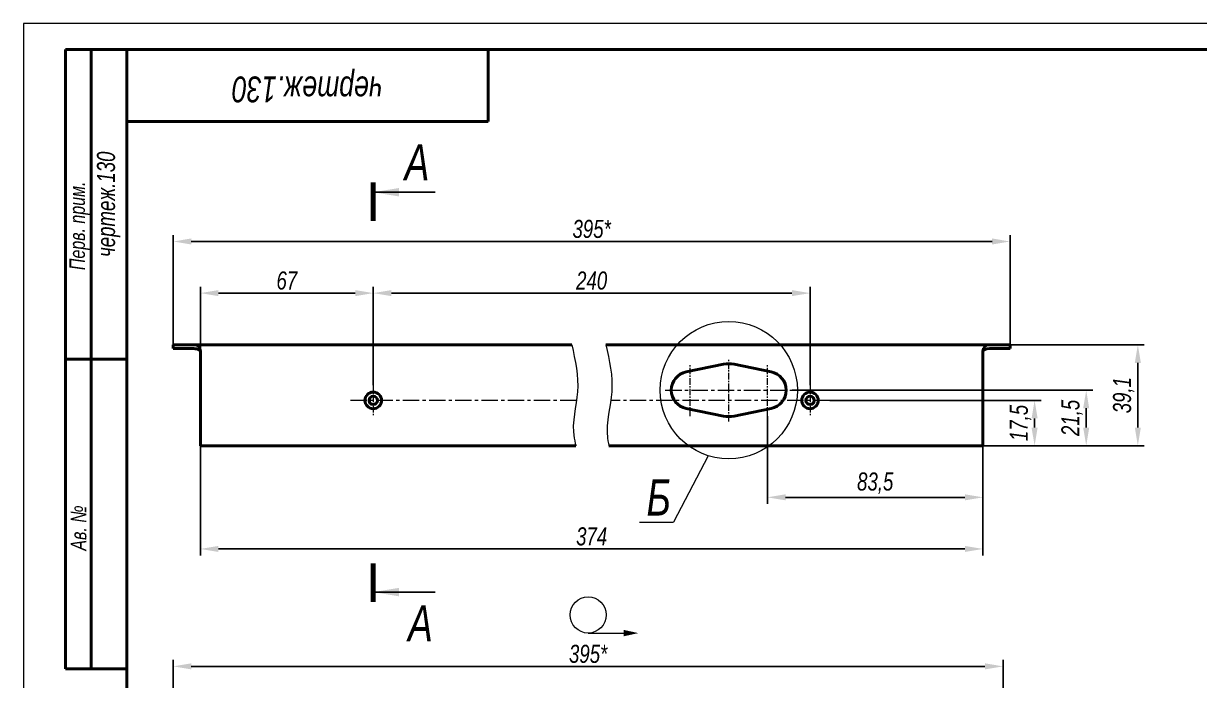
# Model space of a CAD drawing. Header units: millimetres. Extents: x 8428 to 17165, y -24193 to -22478.
# Drawn here: x 8427.6 to 8655.4, y -22605.1 to -22477.9 of the extents above; entities that cross this region are included whole.
import ezdxf

# ---------------------------------------------------------------- set-up
doc = ezdxf.new("R2010")
doc.units = ezdxf.units.MM
doc.linetypes.add('LT_08', pattern=[10.16, 6.35, -1.27, 1.27, -1.27])
for name, color, linetype, lineweight in [('Layer_01', 3, 'Continuous', 13), ('Layer_05', 7, 'Continuous', 40), ('Layer_08', 1, 'Continuous', 15), ('Layer_09', 6, 'Continuous', 15), ('Layer_15', 7, 'Continuous', 40), ('Layer_20', 8, 'Continuous', 20)]:
    doc.layers.add(name, color=color, linetype=linetype, lineweight=lineweight)
doc.styles.add('Style_01', font='ARIALNI.TTF', dxfattribs={"width": 0.9, "height": 3.5})
doc.dimstyles.new('DimStyle_05', dxfattribs={"dimtxt": 3.5, "dimasz": 3.5, "dimexe": 1.25, "dimexo": 0, "dimtad": 1, "dimlfac": 2, "dimtxsty": 'Style_01', "dimcen": 0, "dimazin": 3, "dimtfac": 1, "dimtmove": 0, "dimatfit": 3})

# ---------------------------------------------------------------- blocks, each defined once
blk = doc.blocks.new('Block_146')
at = {"layer": 'Layer_05', "linetype": 'Continuous', "lineweight": 15}
for p, q in [((0, 297.18), (0, 0.18)), ((420, 297.18), (0, 297.18))]:
    blk.add_line(p, q, dxfattribs=at)
at = {"layer": 'Layer_05', "linetype": 'Continuous'}
for p, q in [((415, 292.18), (8.12, 292.18)), ((8.12, 172.18), (8.12, 292.18)), ((13.12, 172.18), (13.12, 292.18)), ((20, 292.18), (20, 5.18)), ((90, 292.18), (90, 278.18)), ((20, 278.18), (90, 278.18)), ((8.12, 232.18), (20, 232.18)), ((8.12, 172.18), (20, 172.18))]:
    blk.add_line(p, q, dxfattribs=at)
at = {"layer": 'Layer_05', "linetype": 'Continuous', "style": 'Style_01', "width": 0.9}
for s, p in [('Перв. прим.', (11.89, 249.43)), ('Ав. №', (12.16, 195.1))]:
    blk.add_text(s, height=3, rotation=90, dxfattribs=at).set_placement(p)
blk = doc.blocks.new('*D964')
at = {"layer": 'Defpoints', "color": 0, "ltscale": 0.5, "transparency": 16777216}
for p in [(8618.68, -22520.11), (8456.57, -22540.48), (8618.68, -22540.48)]:
    blk.add_point(p, dxfattribs=at)
at = {"layer": 'Layer_08', "color": 0, "lineweight": -2, "ltscale": 0.5, "transparency": 16777216}
for p, q in [((8456.57, -22540.48), (8456.57, -22518.86)), ((8460.07, -22520.11), (8615.18, -22520.11)), ((8618.68, -22540.48), (8618.68, -22518.86))]:
    blk.add_line(p, q, dxfattribs=at)
at = {"layer": 'Layer_08', "color": 0, "ltscale": 0.5, "transparency": 16777216}
for points in [[(8460.07, -22519.52), (8460.07, -22520.69), (8456.57, -22520.11)], [(8615.18, -22519.52), (8615.18, -22520.69), (8618.68, -22520.11)]]:
    blk.add_solid(points, dxfattribs=at)
at = {"layer": 'Layer_08', "color": 0, "ltscale": 0.5, "transparency": 16777216, "insert": (8537.62, -22517.69), "char_height": 3.5, "attachment_point": 5, "style": 'Style_01'}
blk.add_mtext('395*', dxfattribs=at)
blk = doc.blocks.new('*D965')
at = {"layer": 'Defpoints', "color": 0, "ltscale": 0.5, "transparency": 16777216}
for p in [(8495.32, -22530.11), (8461.82, -22546.97), (8495.32, -22547.92)]:
    blk.add_point(p, dxfattribs=at)
at = {"layer": 'Layer_08', "color": 0, "lineweight": -2, "ltscale": 0.5, "transparency": 16777216}
for p, q in [((8461.82, -22546.97), (8461.82, -22528.86)), ((8495.32, -22547.92), (8495.32, -22528.86)), ((8465.32, -22530.11), (8491.82, -22530.11))]:
    blk.add_line(p, q, dxfattribs=at)
at = {"layer": 'Layer_08', "color": 0, "ltscale": 0.5, "transparency": 16777216}
for points in [[(8465.32, -22529.52), (8465.32, -22530.69), (8461.82, -22530.11)], [(8491.82, -22529.52), (8491.82, -22530.69), (8495.32, -22530.11)]]:
    blk.add_solid(points, dxfattribs=at)
at = {"layer": 'Layer_08', "color": 0, "ltscale": 0.5, "transparency": 16777216, "insert": (8478.57, -22527.69), "char_height": 3.5, "attachment_point": 5, "style": 'Style_01'}
blk.add_mtext('67', dxfattribs=at)
blk = doc.blocks.new('*D966')
at = {"layer": 'Defpoints', "color": 0, "ltscale": 0.5, "transparency": 16777216}
for p in [(8579.93, -22530.11), (8495.32, -22547.92), (8579.93, -22547.92)]:
    blk.add_point(p, dxfattribs=at)
at = {"layer": 'Layer_08', "color": 0, "lineweight": -2, "ltscale": 0.5, "transparency": 16777216}
for p, q in [((8495.32, -22547.92), (8495.32, -22528.86)), ((8579.93, -22547.92), (8579.93, -22528.86)), ((8498.82, -22530.11), (8576.43, -22530.11))]:
    blk.add_line(p, q, dxfattribs=at)
at = {"layer": 'Layer_08', "color": 0, "ltscale": 0.5, "transparency": 16777216}
for points in [[(8498.82, -22529.52), (8498.82, -22530.69), (8495.32, -22530.11)], [(8576.43, -22529.52), (8576.43, -22530.69), (8579.93, -22530.11)]]:
    blk.add_solid(points, dxfattribs=at)
at = {"layer": 'Layer_08', "color": 0, "ltscale": 0.5, "transparency": 16777216, "insert": (8537.62, -22527.69), "char_height": 3.5, "attachment_point": 5, "style": 'Style_01'}
blk.add_mtext('240', dxfattribs=at)
blk = doc.blocks.new('*D967')
at = {"layer": 'Defpoints', "color": 0, "ltscale": 0.5, "transparency": 16777216}
for p in [(8583.77, -22550.88), (8606.1, -22559.66), (8623.43, -22559.66)]:
    blk.add_point(p, dxfattribs=at)
at = {"layer": 'Layer_08', "color": 0, "lineweight": -2, "ltscale": 0.5, "transparency": 16777216}
for p, q in [((8583.77, -22550.88), (8624.68, -22550.88)), ((8623.43, -22554.38), (8623.43, -22556.16)), ((8606.1, -22559.66), (8624.68, -22559.66))]:
    blk.add_line(p, q, dxfattribs=at)
at = {"layer": 'Layer_08', "color": 0, "ltscale": 0.5, "transparency": 16777216}
for points in [[(8622.84, -22554.38), (8624.01, -22554.38), (8623.43, -22550.88)], [(8622.84, -22556.16), (8624.01, -22556.16), (8623.43, -22559.66)]]:
    blk.add_solid(points, dxfattribs=at)
at = {"layer": 'Layer_08', "color": 0, "ltscale": 0.5, "transparency": 16777216, "insert": (8620.69, -22555.26), "char_height": 3.5, "attachment_point": 5, "rotation": 90, "style": 'Style_01'}
blk.add_mtext('17,5', dxfattribs=at)
blk = doc.blocks.new('*D968')
at = {"layer": 'Defpoints', "color": 0, "ltscale": 0.5, "transparency": 16777216}
for p in [(8576.46, -22548.91), (8605.24, -22559.66), (8633.43, -22559.66)]:
    blk.add_point(p, dxfattribs=at)
at = {"layer": 'Layer_08', "color": 0, "lineweight": -2, "ltscale": 0.5, "transparency": 16777216}
for p, q in [((8576.46, -22548.91), (8634.68, -22548.91)), ((8633.43, -22552.41), (8633.43, -22556.16)), ((8605.24, -22559.66), (8634.68, -22559.66))]:
    blk.add_line(p, q, dxfattribs=at)
at = {"layer": 'Layer_08', "color": 0, "ltscale": 0.5, "transparency": 16777216}
for points in [[(8632.84, -22552.41), (8634.01, -22552.41), (8633.43, -22548.91)], [(8632.84, -22556.16), (8634.01, -22556.16), (8633.43, -22559.66)]]:
    blk.add_solid(points, dxfattribs=at)
at = {"layer": 'Layer_08', "color": 0, "ltscale": 0.5, "transparency": 16777216, "insert": (8630.69, -22554.28), "char_height": 3.5, "attachment_point": 5, "rotation": 90, "style": 'Style_01'}
blk.add_mtext('21,5', dxfattribs=at)
blk = doc.blocks.new('*D969')
at = {"layer": 'Defpoints', "color": 0, "ltscale": 0.5, "transparency": 16777216}
for p in [(8606.46, -22540.11), (8643.43, -22540.11), (8581.33, -22559.66)]:
    blk.add_point(p, dxfattribs=at)
at = {"layer": 'Layer_08', "color": 0, "lineweight": -2, "ltscale": 0.5, "transparency": 16777216}
for p, q in [((8606.46, -22540.11), (8644.68, -22540.11)), ((8643.43, -22556.16), (8643.43, -22543.61)), ((8581.33, -22559.66), (8644.68, -22559.66))]:
    blk.add_line(p, q, dxfattribs=at)
at = {"layer": 'Layer_08', "color": 0, "ltscale": 0.5, "transparency": 16777216}
for points in [[(8642.84, -22543.61), (8644.01, -22543.61), (8643.43, -22540.11)], [(8642.84, -22556.16), (8644.01, -22556.16), (8643.43, -22559.66)]]:
    blk.add_solid(points, dxfattribs=at)
at = {"layer": 'Layer_08', "color": 0, "ltscale": 0.5, "transparency": 16777216, "insert": (8640.69, -22549.88), "char_height": 3.5, "attachment_point": 5, "rotation": 90, "style": 'Style_01'}
blk.add_mtext('39,1', dxfattribs=at)
blk = doc.blocks.new('*D970')
at = {"layer": 'Defpoints', "color": 0, "ltscale": 0.5, "transparency": 16777216}
for p in [(8571.68, -22553.96), (8613.43, -22559.66), (8613.43, -22569.66)]:
    blk.add_point(p, dxfattribs=at)
at = {"layer": 'Layer_08', "color": 0, "lineweight": -2, "ltscale": 0.5, "transparency": 16777216}
for p, q in [((8571.68, -22553.96), (8571.68, -22570.91)), ((8613.43, -22559.66), (8613.43, -22570.91)), ((8575.18, -22569.66), (8609.93, -22569.66))]:
    blk.add_line(p, q, dxfattribs=at)
at = {"layer": 'Layer_08', "color": 0, "ltscale": 0.5, "transparency": 16777216}
for points in [[(8575.18, -22569.07), (8575.18, -22570.24), (8571.68, -22569.66)], [(8609.93, -22569.07), (8609.93, -22570.24), (8613.43, -22569.66)]]:
    blk.add_solid(points, dxfattribs=at)
at = {"layer": 'Layer_08', "color": 0, "ltscale": 0.5, "transparency": 16777216, "insert": (8592.55, -22566.92), "char_height": 3.5, "attachment_point": 5, "style": 'Style_01'}
blk.add_mtext('83,5', dxfattribs=at)
blk = doc.blocks.new('*D971')
at = {"layer": 'Defpoints', "color": 0, "ltscale": 0.5, "transparency": 16777216}
for p in [(8461.82, -22550.51), (8613.43, -22554.63), (8613.43, -22579.66)]:
    blk.add_point(p, dxfattribs=at)
at = {"layer": 'Layer_08', "color": 0, "lineweight": -2, "ltscale": 0.5, "transparency": 16777216}
for p, q in [((8461.82, -22550.51), (8461.82, -22580.91)), ((8613.43, -22554.63), (8613.43, -22580.91)), ((8465.32, -22579.66), (8609.93, -22579.66))]:
    blk.add_line(p, q, dxfattribs=at)
at = {"layer": 'Layer_08', "color": 0, "ltscale": 0.5, "transparency": 16777216}
for points in [[(8465.32, -22579.07), (8465.32, -22580.24), (8461.82, -22579.66)], [(8609.93, -22579.07), (8609.93, -22580.24), (8613.43, -22579.66)]]:
    blk.add_solid(points, dxfattribs=at)
at = {"layer": 'Layer_08', "color": 0, "ltscale": 0.5, "transparency": 16777216, "insert": (8537.62, -22577.24), "char_height": 3.5, "attachment_point": 5, "style": 'Style_01'}
blk.add_mtext('374', dxfattribs=at)
blk = doc.blocks.new('*D973')
at = {"layer": 'Defpoints', "color": 0, "ltscale": 0.5, "transparency": 16777216}
for p in [(8456.56, -22602.4), (8456.56, -22622.4), (8617.32, -22622.4)]:
    blk.add_point(p, dxfattribs=at)
at = {"layer": 'Layer_08', "color": 0, "lineweight": -2, "ltscale": 0.5, "transparency": 16777216}
for p, q in [((8456.56, -22622.4), (8456.56, -22601.15)), ((8613.82, -22602.4), (8460.06, -22602.4)), ((8617.32, -22622.4), (8617.32, -22601.15))]:
    blk.add_line(p, q, dxfattribs=at)
at = {"layer": 'Layer_08', "color": 0, "ltscale": 0.5, "transparency": 16777216}
for points in [[(8460.06, -22601.81), (8460.06, -22602.98), (8456.56, -22602.4)], [(8613.82, -22601.81), (8613.82, -22602.98), (8617.32, -22602.4)]]:
    blk.add_solid(points, dxfattribs=at)
at = {"layer": 'Layer_08', "color": 0, "ltscale": 0.5, "transparency": 16777216, "insert": (8536.94, -22599.99), "char_height": 3.5, "attachment_point": 5, "style": 'Style_01'}
blk.add_mtext('395*', dxfattribs=at)

msp = doc.modelspace()

# ---------------------------------------------------------------- linework, layer by layer
at = {"layer": 'Layer_01'}
msp.add_line((8536.9411, -22595.9442), (8543.8448, -22595.9518), dxfattribs=at)
msp.add_circle((8536.9411, -22592.4391), 3.5051, dxfattribs=at)
msp.add_solid([(8543.845, -22596.5672), (8546.666, -22595.9557), (8543.8445, -22595.3364)], dxfattribs=at)
at = {"layer": 'Layer_09', "linetype": 'LT_08', "ltscale": 0.2}
for p, q in [((8564.1749, -22554.9641), (8564.1749, -22542.8495)), ((8556.6754, -22553.9634), (8556.6754, -22543.8501)), ((8571.6754, -22553.9634), (8571.6754, -22543.8501)), ((8495.3186, -22547.92), (8495.3186, -22553.8436)), ((8579.9254, -22547.92), (8579.9254, -22553.8436))]:
    msp.add_line(p, q, dxfattribs=at)
at = {"layer": 'Layer_09', "linetype": 'LT_08', "ltscale": 0.5}
for p, q in [((8551.8854, -22548.9068), (8576.4644, -22548.9068)), ((8534.6908, -22550.8818), (8490.7115, -22550.8818)), ((8583.7698, -22550.8818), (8541.3192, -22550.8818))]:
    msp.add_line(p, q, dxfattribs=at)
at = {"layer": 'Layer_09'}
for points in [[(8560.2145, -22561.5974), (8553.4491, -22574.4468)], [(8546.9225, -22574.4468), (8553.4491, -22574.4468)]]:
    msp.add_lwpolyline(points, dxfattribs=at)
msp.add_circle((8564.1754, -22548.9068), 13.2944, dxfattribs=at)
at = {"layer": 'Layer_09', "ltscale": 0.5}
for points in [[(8533.7624, -22540.1068), (8534.4347, -22543.1491), (8535.7439, -22549.0735), (8533.4465, -22555.5358), (8534.5709, -22559.6568), (8534.5709, -22559.6568)], [(8540.3921, -22540.1068), (8541.0644, -22543.1491), (8542.3736, -22549.0735), (8540.0762, -22555.5358), (8540.9443, -22559.6568), (8540.9443, -22559.6568)]]:
    msp.add_open_spline(points, degree=3, knots=[0, 0, 0, 0, 9.17631069, 17.86936471, 19.73983879, 19.73983879, 19.73983879, 19.73983879], dxfattribs=at)
at = {"layer": 'Layer_15', "linetype": 'Continuous'}
for p, q in [((8456.5686, -22540.8568), (8456.5686, -22540.1068)), ((8456.5686, -22540.1068), (8460.5686, -22540.1068)), ((8456.5686, -22540.8568), (8460.5686, -22540.8568)), ((8460.5686, -22540.1068), (8533.7624, -22540.1068)), ((8540.3921, -22540.1068), (8614.6754, -22540.1068)), ((8618.6754, -22540.1068), (8614.6754, -22540.1068)), ((8618.6754, -22540.8568), (8614.6754, -22540.8568)), ((8618.6754, -22540.8568), (8618.6754, -22540.1068)), ((8461.8186, -22541.3568), (8461.8186, -22559.6568)), ((8613.4254, -22559.6568), (8613.4254, -22541.3568)), ((8563.1504, -22543.8853), (8555.9504, -22545.355)), ((8572.4004, -22545.355), (8565.2004, -22543.8853)), ((8555.9504, -22552.4585), (8563.1504, -22553.9282)), ((8565.2004, -22553.9282), (8572.4004, -22552.4585)), ((8461.8186, -22559.6568), (8534.5709, -22559.6568)), ((8540.9443, -22559.6568), (8613.4254, -22559.6568))]:
    msp.add_line(p, q, dxfattribs=at)
for centre, radius in [((8495.3186, -22550.8818), 1.6044), ((8495.3186, -22550.8818), 0.825), ((8579.9254, -22550.8818), 1.6044), ((8579.9254, -22550.8818), 0.825)]:
    msp.add_circle(centre, radius, dxfattribs=at)
for centre, radius, start, end in [((8460.5686, -22541.3568), 1.25, 0, 90), ((8614.6754, -22541.3568), 1.25, 90, 180), ((8556.6754, -22548.9068), 3.625, 101.536959, 258.463041), ((8564.1754, -22548.9068), 5.125, 78.463041, 101.536959), ((8571.6754, -22548.9068), 3.625, 281.536959, 78.463041), ((8564.1754, -22548.9068), 5.125, 258.463041, 281.536959)]:
    msp.add_arc(centre, radius, start, end, dxfattribs=at)
for centre, start_param, end_param in [((8460.5686, -22541.3568), 0, 1.57079633), ((8614.6754, -22541.3568), 1.57079633, 3.14159265)]:
    msp.add_ellipse(centre, major_axis=(1.25, 0), ratio=0.4, start_param=start_param, end_param=end_param, dxfattribs=at)
at = {"layer": 'Layer_20', "lineweight": 70}
for p, q in [((8495.3186, -22516.1053), (8495.3186, -22508.6659)), ((8495.3186, -22582.4732), (8495.3186, -22589.9126))]:
    msp.add_line(p, q, dxfattribs=at)

# ---------------------------------------------------------------- block references
at = {"layer": 'Layer_05'}
msp.add_blockref('Block_146', (8427.5641, -22775.0743), dxfattribs=at)

# ---------------------------------------------------------------- texts
at = {"layer": 'Layer_01', "style": 'Style_01', "width": 0.9}
for p in [(8501.3791, -22508.2836), (8502.0405, -22597.5782)]:
    msp.add_text('А', height=7, dxfattribs=at).set_placement(p)
at = {"layer": 'Layer_01', "attachment_point": 5, "style": 'Style_01'}
for insert, char_height, width, rotation in [((8482.5641, -22489.8924), 5, 70, 180), ((8444.0641, -22512.8924), 3.5, 60, 90)]:
    msp.add_mtext('чертеж.130', dxfattribs=dict(at, insert=insert, char_height=char_height, width=width, rotation=rotation))
at = {"layer": 'Layer_01', "insert": (8548.2575, -22566.1822), "char_height": 7, "attachment_point": 1, "style": 'Style_01'}
msp.add_mtext('Б', dxfattribs=at)

# ---------------------------------------------------------------- dimensions: what is measured, and where the dimension line sits
at = {"layer": 'Layer_08', "ltscale": 0.5}
for base, p1, p2, text, picture, middle in [((8618.6754, -22520.1068), (8456.5686, -22540.4818), (8618.6754, -22540.4818), '395*', '*D964', (8537.622, -22517.6948)), ((8579.9254, -22530.1068), (8495.3186, -22547.92), (8579.9254, -22547.92), '240', '*D966', (8537.622, -22527.6948)), ((8613.4254, -22579.6568), (8461.8186, -22550.5068), (8613.4254, -22554.6261), '374', '*D971', (8537.622, -22577.2448)), ((8456.5638, -22602.3978), (8617.3183, -22622.3978), (8456.5638, -22622.3978), '395*', '*D973', (8536.9411, -22599.9858))]:
    dim = msp.add_linear_dim(base=base, p1=p1, p2=p2, text=text, dimstyle='DimStyle_05', dxfattribs=at)
    dim.commit()
    dim.dimension.update_dxf_attribs({"geometry": picture, "text_midpoint": middle})
for base, p1, p2, picture, middle in [((8495.3186, -22530.1068), (8461.8186, -22546.9696), (8495.3186, -22547.92), '*D965', (8478.5686, -22527.6948)), ((8613.4254, -22569.6568), (8571.6754, -22553.9634), (8613.4254, -22559.6568), '*D970', (8592.5504, -22566.9213))]:
    dim = msp.add_linear_dim(base=base, p1=p1, p2=p2, dimstyle='DimStyle_05', dxfattribs=at)
    dim.commit()
    dim.dimension.update_dxf_attribs({"geometry": picture, "text_midpoint": middle})
for base, p1, p2, picture, middle in [((8643.4254, -22540.1068), (8581.3336, -22559.6568), (8606.4638, -22540.1068), '*D969', (8640.6899, -22549.8818)), ((8633.4254, -22559.6568), (8576.4644, -22548.9068), (8605.2435, -22559.6568), '*D968', (8630.6899, -22554.2818))]:
    dim = msp.add_linear_dim(base=base, p1=p1, p2=p2, angle=90, dimstyle='DimStyle_05', dxfattribs=at)
    dim.commit()
    dim.dimension.update_dxf_attribs({"geometry": picture, "text_midpoint": middle})
dim = msp.add_linear_dim(base=(8623.4254, -22559.6568), p1=(8583.7698, -22550.8818), p2=(8606.1011, -22559.6568), angle=90, text='17,5', dimstyle='DimStyle_05', dxfattribs=at)
dim.commit()
dim.dimension.update_dxf_attribs({"geometry": '*D967', "text_midpoint": (8623.4254, -22555.2622), "dimtype": 160})

# ---------------------------------------------------------------- leaders
at = {"layer": 'Layer_20'}
for points in [[(8495.3186, -22510.5661), (8507.3186, -22510.5661)], [(8495.3186, -22588.0124), (8507.3186, -22588.0124)]]:
    msp.add_leader(points, dimstyle='DimStyle_05', override={"dimasz": 5, "dimclrd": 6}, dxfattribs=at)

doc.saveas('drawing.dxf')
